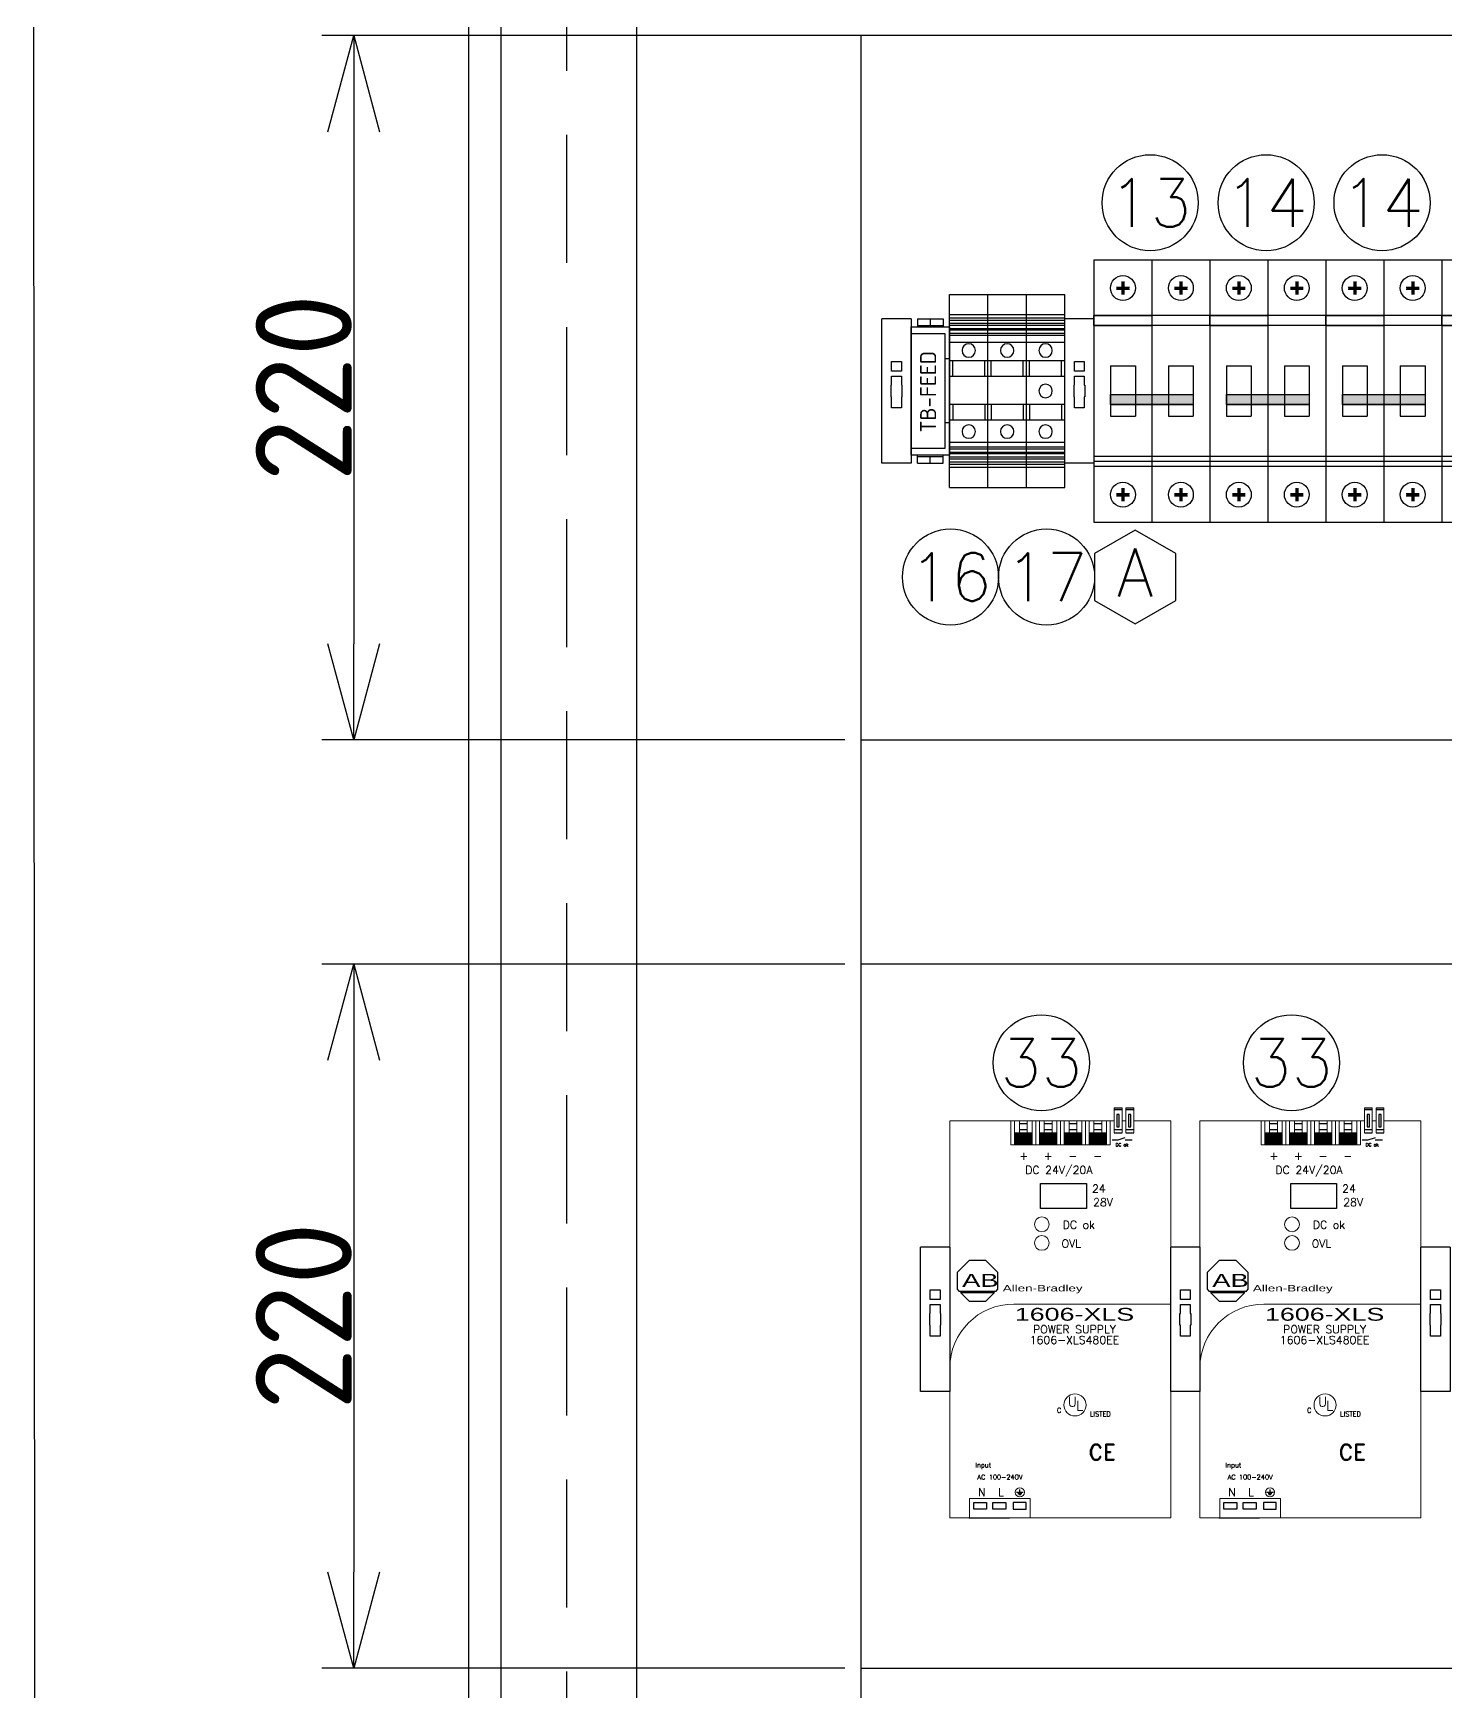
# Model space of a CAD drawing. Header units: inches. Extents: x 564911 to 603980, y 458630 to 507164.
# Drawn here: x 590309 to 590750, y 499424 to 499942 of the extents above; entities that cross this region are included whole.
import ezdxf
from ezdxf.enums import TextEntityAlignment as Align

# ---------------------------------------------------------------- set-up
doc = ezdxf.new("R2010")
doc.units = ezdxf.units.IN
doc.header["$MEASUREMENT"] = 0
doc.linetypes.add('DASHED', pattern=[0.75, 0.5, -0.25])
for name, color, linetype in [('ANN-SMTEXT', 2, 'Continuous'), ('ASHADE', 7, 'Continuous'), ('box', 2, 'Continuous'), ('EQ', 4, 'Continuous'), ('TER', 4, 'Continuous')]:
    doc.layers.add(name, color=color, linetype=linetype)
doc.styles.add('ALLEN', font='swissi.ttf', dxfattribs={"width": 1.5})
doc.styles.add('ISO3098B', font='ISO3098B.shx')
doc.styles.add('R', font='ROMAND')
doc.styles.add('S', font='SIMPLEX.SHX')
doc.dimstyles.new('ISO-25', dxfattribs={"dimtxt": 2.5, "dimasz": 40, "dimexe": 1.25, "dimexo": 5, "dimtad": 1, "dimdec": 4, "dimdsep": 46, "dimlunit": 6, "dimtxsty": 'Standard', "dimcen": 2.5, "dimclrd": 3, "dimclre": 3, "dimadec": 0, "dimazin": 0, "dimtfac": 1, "dimtdec": 4, "dimtmove": 0, "dimatfit": 3, "dimfxl": 0, "dimtolj": 1, "dimtzin": 0, "dimarcsym": 0})

# ---------------------------------------------------------------- blocks, each defined once
blk = doc.blocks.new('_Open30')
at = {"color": 0, "linetype": 'ByBlock', "lineweight": -2}
for p, q in [((-1, 0.268), (0, 0)), ((0, 0), (-1, -0.268)), ((0, 0), (-1, 0))]:
    blk.add_line(p, q, dxfattribs=at)
blk = doc.blocks.new('*D85')
at = {"layer": 'ASHADE', "color": 3, "lineweight": -2}
for p, q in [((590562.65, 499650.88), (590399.25, 499650.88)), ((590409.25, 499620.88), (590409.25, 499460.88)), ((590562.65, 499430.88), (590399.25, 499430.88))]:
    blk.add_line(p, q, dxfattribs=at)
at = {"layer": 'DEFPOINTS', "color": 0}
for p in [(590567.65, 499650.88), (590409.25, 499430.88), (590567.65, 499430.88)]:
    blk.add_point(p, dxfattribs=at)
at = {"layer": 'ASHADE', "color": 3, "lineweight": -2, "xscale": 30, "yscale": 30, "zscale": 30}
for p, rotation in [((590409.25, 499650.88), 90), ((590409.25, 499430.88), 270)]:
    blk.add_blockref('_Open30', p, dxfattribs=dict(at, rotation=rotation))
at = {"layer": 'ASHADE', "color": 0, "insert": (590393.63, 499540.88), "char_height": 30, "attachment_point": 5, "rotation": 90, "style": 'ISO3098B'}
blk.add_mtext('\\A1;220', dxfattribs=at)
blk = doc.blocks.new('S252C10')
for points in [[(21752.31, -6394.65), (21750.61, -6394.65), (21750.61, -6392.95, 0.078836), (21749.97, -6392.95), (21749.97, -6394.65), (21748.28, -6394.65, 0.078836), (21748.28, -6395.29), (21749.97, -6395.29), (21749.97, -6396.98, 0.078836), (21750.61, -6396.98), (21750.61, -6395.29), (21752.31, -6395.29, 0.078836)], [(21770.41, -6394.65), (21768.71, -6394.65), (21768.71, -6392.95, 0.078836), (21768.07, -6392.95), (21768.07, -6394.65), (21766.37, -6394.65, 0.078836), (21766.37, -6395.29), (21768.07, -6395.29), (21768.07, -6396.98, 0.078836), (21768.71, -6396.98), (21768.71, -6395.29), (21770.41, -6395.29, 0.078836)], [(21752.31, -6459.19), (21750.61, -6459.19), (21750.61, -6457.5, 0.078836), (21749.97, -6457.5), (21749.97, -6459.19), (21748.28, -6459.19, 0.078836), (21748.28, -6459.83), (21749.97, -6459.83), (21749.97, -6461.53, 0.078836), (21750.61, -6461.53), (21750.61, -6459.83), (21752.31, -6459.83, 0.078836)], [(21770.41, -6459.19), (21768.71, -6459.19), (21768.71, -6457.5, 0.078836), (21768.07, -6457.5), (21768.07, -6459.19), (21766.37, -6459.19, 0.078836), (21766.37, -6459.83), (21768.07, -6459.83), (21768.07, -6461.53, 0.078836), (21768.71, -6461.53), (21768.71, -6459.83), (21770.41, -6459.83, 0.078836)]]:
    blk.add_hatch(color=4).paths.add_polyline_path(points)
h = blk.add_hatch(color=4)
h.paths.add_polyline_path([(21754.17, -6428.24), (21746.42, -6428.24), (21746.42, -6431.34), (21754.17, -6431.34)])
h.paths.add_polyline_path([(21759.34, -6431.34), (21759.34, -6428.24), (21754.17, -6428.24), (21754.17, -6431.34)])
h.paths.add_polyline_path([(21759.34, -6431.34), (21764.51, -6431.34), (21764.51, -6428.24), (21759.34, -6428.24)])
h.paths.add_polyline_path([(21772.27, -6431.34), (21772.27, -6428.24), (21764.51, -6428.24), (21764.51, -6431.34)])
at = {"color": 4}
for p, q in [((21741.24, -6386.12, -2.03), (21741.24, -6468.12, -2.03)), ((21741.24, -6386.12, -2.03), (21759.34, -6386.12, -2.03)), ((21759.34, -6386.12, -2.03), (21759.34, -6468.12, -2.03)), ((21759.34, -6386.12, -2.03), (21777.44, -6386.12, -2.03)), ((21759.34, -6386.12, -2.03), (21759.34, -6468.12, -2.03)), ((21777.44, -6386.12, -2.03), (21777.44, -6468.12, -2.03)), ((21749.97, -6392.95, -2.03), (21749.97, -6394.65, -2.03)), ((21750.61, -6392.95, -2.03), (21750.61, -6394.65, -2.03)), ((21768.07, -6392.95, -2.03), (21768.07, -6394.65, -2.03)), ((21768.71, -6392.95, -2.03), (21768.71, -6394.65, -2.03)), ((21748.28, -6394.65, -2.03), (21749.97, -6394.65, -2.03)), ((21748.28, -6395.29, -2.03), (21749.97, -6395.29, -2.03)), ((21749.97, -6395.29, -2.03), (21749.97, -6396.98, -2.03)), ((21750.61, -6394.65, -2.03), (21752.31, -6394.65, -2.03)), ((21750.61, -6395.29, -2.03), (21752.31, -6395.29, -2.03)), ((21750.61, -6395.29, -2.03), (21750.61, -6396.98, -2.03)), ((21766.37, -6394.65, -2.03), (21768.07, -6394.65, -2.03)), ((21766.37, -6395.29, -2.03), (21768.07, -6395.29, -2.03)), ((21768.07, -6395.29, -2.03), (21768.07, -6396.98, -2.03)), ((21768.71, -6394.65, -2.03), (21770.41, -6394.65, -2.03)), ((21768.71, -6395.29, -2.03), (21768.71, -6396.98, -2.03)), ((21768.71, -6395.29, -2.03), (21770.41, -6395.29, -2.03)), ((21741.24, -6403.57, -2.03), (21759.34, -6403.57, -2.03)), ((21741.24, -6403.57, -2.03), (21759.34, -6403.57, -2.03)), ((21741.24, -6406.68, -2.03), (21759.34, -6406.68, -2.03)), ((21741.24, -6406.68, -2.03), (21759.34, -6406.68, -2.03)), ((21741.24, -6414.68, -2.03), (21741.24, -6439.57, -2.03)), ((21746.42, -6419.22, -2.03), (21746.42, -6435.02, -2.03)), ((21764.51, -6419.22, -2.03), (21764.51, -6435.02, -2.03)), ((21746.42, -6428.24, -2.03), (21772.27, -6428.24, -2.03)), ((21746.42, -6431.34, -2.03), (21772.27, -6431.34, -2.03)), ((21748.28, -6459.19, -2.03), (21749.97, -6459.19, -2.03)), ((21748.28, -6459.83, -2.03), (21749.97, -6459.83, -2.03)), ((21749.97, -6457.5, -2.03), (21749.97, -6459.19, -2.03)), ((21749.97, -6459.83, -2.03), (21749.97, -6461.53, -2.03)), ((21750.61, -6457.5, -2.03), (21750.61, -6459.19, -2.03)), ((21750.61, -6459.19, -2.03), (21752.31, -6459.19, -2.03)), ((21750.61, -6459.83, -2.03), (21750.61, -6461.53, -2.03)), ((21750.61, -6459.83, -2.03), (21752.31, -6459.83, -2.03)), ((21766.37, -6459.19, -2.03), (21768.07, -6459.19, -2.03)), ((21766.37, -6459.83, -2.03), (21768.07, -6459.83, -2.03)), ((21768.07, -6457.5, -2.03), (21768.07, -6459.19, -2.03)), ((21768.07, -6459.83, -2.03), (21768.07, -6461.53, -2.03)), ((21768.71, -6457.5, -2.03), (21768.71, -6459.19, -2.03)), ((21768.71, -6459.19, -2.03), (21770.41, -6459.19, -2.03)), ((21768.71, -6459.83, -2.03), (21770.41, -6459.83, -2.03)), ((21768.71, -6459.83, -2.03), (21768.71, -6461.53, -2.03)), ((21741.24, -6468.12, -2.03), (21759.34, -6468.12, -2.03)), ((21759.34, -6468.12, -2.03), (21777.44, -6468.12, -2.03))]:
    blk.add_line(p, q, dxfattribs=at)
at = {"color": 4, "elevation": -2.03}
blk.add_lwpolyline([(21741.24, -6403.57), (21759.34, -6403.57), (21759.34, -6406.68), (21741.24, -6406.68), (21741.24, -6403.57)], dxfattribs=at)
blk.add_lwpolyline([(21746.42, -6428.24), (21772.27, -6428.24), (21772.27, -6431.34), (21746.42, -6431.34)], close=True, dxfattribs=at)
at = {"layer": 'EQ', "color": 4}
for p, q in [((21777.44, -6403.57, -2.03), (21741.24, -6403.57, -2.03)), ((21777.44, -6406.68, -2.03), (21741.24, -6406.68, -2.03)), ((21746.42, -6419.22, -2.03), (21754.17, -6419.22, -2.03)), ((21754.17, -6419.22, -2.03), (21754.17, -6435.02, -2.03)), ((21764.51, -6419.22, -2.03), (21772.27, -6419.22, -2.03)), ((21772.27, -6419.22, -2.03), (21772.27, -6435.02, -2.03)), ((21746.42, -6435.02, -2.03), (21754.17, -6435.02, -2.03)), ((21764.51, -6435.02, -2.03), (21772.27, -6435.02, -2.03)), ((21752.04, -6447.57, -2.03), (21741.24, -6447.57, -2.03)), ((21752.04, -6449.12, -2.03), (21741.24, -6449.12, -2.03)), ((21759.34, -6450.67, -2.03), (21741.24, -6450.67, -2.03)), ((21759.34, -6447.57, -2.03), (21752.04, -6447.57, -2.03)), ((21759.34, -6449.12, -2.03), (21752.04, -6449.12, -2.03)), ((21770.14, -6447.57, -2.03), (21759.34, -6447.57, -2.03)), ((21770.14, -6449.12, -2.03), (21759.34, -6449.12, -2.03)), ((21777.44, -6450.67, -2.03), (21759.34, -6450.67, -2.03)), ((21777.44, -6447.57, -2.03), (21770.14, -6447.57, -2.03)), ((21777.44, -6449.12, -2.03), (21770.14, -6449.12, -2.03))]:
    blk.add_line(p, q, dxfattribs=at)
for centre in [(21750.29, -6394.97, -2.03), (21768.39, -6394.97, -2.03), (21750.29, -6459.51, -2.03), (21768.39, -6459.51, -2.03)]:
    blk.add_circle(centre, 3.88, dxfattribs=at)
blk = doc.blocks.new('STOPER')
at = {"color": 0}
for points in [[(22179.34, -20542.87), (22175.95, -20542.87), (22175.95, -20539.79), (22179.34, -20539.79)], [(22179.34, -20539.79), (22179.34, -20539.65), (22183.04, -20539.65), (22183.04, -20539.79)], [(22183.04, -20542.87), (22183.04, -20543.01), (22179.34, -20543.01), (22179.34, -20542.87)], [(22183.04, -20539.79), (22185.81, -20539.79), (22185.81, -20542.87), (22183.04, -20542.87)]]:
    blk.add_lwpolyline(points, dxfattribs=at)
blk.add_lwpolyline([(22187.35, -20539.78), (22190.43, -20539.78), (22190.43, -20542.86), (22187.35, -20542.86)], close=True, dxfattribs=at)
at = {"layer": 'TER', "color": 0}
for p, q in [((22158.68, -20545.88), (22158.68, -20536.78)), ((22158.68, -20536.78), (22203.7, -20536.78)), ((22203.7, -20545.88), (22203.7, -20536.78)), ((22203.7, -20545.88), (22158.68, -20545.88))]:
    blk.add_line(p, q, dxfattribs=at)
blk = doc.blocks.new('1492-j16')
at = {"color": 1}
for p, q in [((9974.38, -4075.26, -1.3), (9974.38, -4087.26, -1.3)), ((9974.38, -4075.26, 0.76), (9974.38, -4087.26, 0.76)), ((9974.38, -4075.26, 0.76), (10034.68, -4075.26, 0.76)), ((9981.68, -4075.26, -2.3), (9981.68, -4087.26, -2.3)), ((9983.36, -4075.26, -2.3), (9983.36, -4087.26, -2.3)), ((9985, -4075.26, -2.3), (9985, -4087.26, -2.3)), ((9986.45, -4075.26, -2.3), (9986.45, -4087.26, -2.3)), ((9987.1, -4075.26, 10.05), (9987.1, -4087.26, 10.05)), ((9988.53, -4075.26, 29.55), (9988.53, -4087.26, 29.55)), ((9988.53, -4075.26, 29.55), (9988.53, -4087.26, 29.55)), ((9995.53, -4075.26, 29.55), (9995.53, -4087.26, 29.55)), ((9995.53, -4075.26, 29.55), (9995.53, -4087.26, 29.55)), ((10000.44, -4076.26, 29.55), (9995.53, -4076.26, 29.55)), ((10000.44, -4075.26, 48.7), (10000.44, -4087.26, 48.7)), ((10009.12, -4075.26, 19.91), (10009.12, -4087.26, 19.91)), ((10009.12, -4076.26, 0.76), (10014.03, -4076.26, 0.76)), ((10014.03, -4075.26, 30.55), (10014.03, -4087.26, 30.55)), ((10014.03, -4075.26, 36.45), (10014.03, -4087.26, 36.45)), ((10019.74, -4075.26, 37.05), (10019.74, -4087.26, 37.05)), ((10019.74, -4075.26, 37.05), (10019.74, -4087.26, 37.05)), ((10021.95, -4075.26, 10.05), (10021.95, -4087.26, 10.05)), ((10022.61, -4075.26, -2.3), (10022.61, -4087.26, -2.3)), ((10024.06, -4075.26, -2.3), (10024.06, -4087.26, -2.3)), ((10025.7, -4075.26, -2.3), (10025.7, -4087.26, -2.3)), ((10027.38, -4075.26, -2.3), (10027.38, -4087.26, -2.3)), ((10034.68, -4075.26, -1.3), (10034.68, -4087.26, -1.3)), ((10034.68, -4075.26, 0.76), (10034.68, -4087.26, 0.76)), ((9974.38, -4087.26, 0.76), (10034.68, -4087.26, 0.76)), ((10000.44, -4086.26, 29.55), (9995.53, -4086.26, 29.55)), ((10009.12, -4086.26, 0.76), (10014.03, -4086.26, 0.76))]:
    blk.add_line(p, q, dxfattribs=at)
at = {"color": 1, "extrusion": (-1, 1.15876e-15, 2.20861e-14)}
for p, q in [((9974.38, -4075.26, -1.3), (9974.38, -4087.26, -1.3)), ((9974.38, -4075.26, 0.76), (9974.38, -4087.26, 0.76)), ((9974.38, -4087.26, 0.76), (9974.38, -4087.26, -1.3)), ((9974.38, -4087.26, -1.3), (9974.38, -4087.26, 0.76)), ((9974.38, -4087.26, 0.76), (9974.38, -4087.26, 2.81)), ((9974.38, -4087.26, 2.81), (9974.38, -4087.26, 0.76))]:
    blk.add_line(p, q, dxfattribs=at)
at = {"color": 1, "extrusion": (-1.1783e-16, 7.87968e-32, -1)}
for p, q in [((9980.69, -4075.26, -2.3), (9980.69, -4087.26, -2.3)), ((9982.37, -4075.26, -2.3), (9982.37, -4087.26, -2.3)), ((9984.01, -4075.26, -2.3), (9984.01, -4087.26, -2.3)), ((9985.45, -4075.26, -2.3), (9985.45, -4087.26, -2.3))]:
    blk.add_line(p, q, dxfattribs=at)
at = {"color": 1, "extrusion": (-1, 1.15876e-15, 1.1783e-16)}
for p, q in [((9987.1, -4075.26, 10.05), (9987.1, -4087.26, 10.05)), ((9987.1, -4075.26, 10.52), (9987.1, -4087.26, 10.52)), ((9977.03, -4087.26, 10.52), (9977.03, -4087.26, 10.05)), ((9977.03, -4087.26, 10.05), (9977.03, -4087.26, 10.52)), ((9977.03, -4087.26, 12.11), (9977.03, -4087.26, 12.58)), ((9977.03, -4087.26, 12.58), (9977.03, -4087.26, 12.11))]:
    blk.add_line(p, q, dxfattribs=at)
at = {"color": 1, "extrusion": (-0.087156, 1.00993e-16, 0.996195)}
blk.add_line((9987.1, -4075.26, 10.52), (9987.1, -4087.26, 10.52), dxfattribs=at)
at = {"color": 1, "extrusion": (-1, 1.15876e-15, 4.30509e-10)}
for p, q in [((10014.03, -4075.26, 30.55), (10014.03, -4087.26, 30.55)), ((10014.03, -4075.26, 36.45), (10014.03, -4087.26, 36.45))]:
    blk.add_line(p, q, dxfattribs=at)
at = {"color": 1, "extrusion": (1, 7.91365e-16, 1.1783e-16)}
for p, q in [((10021.95, -4075.26, 10.05), (10021.95, -4087.26, 10.05)), ((10021.95, -4075.26, 10.52), (10021.95, -4087.26, 10.52))]:
    blk.add_line(p, q, dxfattribs=at)
at = {"color": 1, "extrusion": (0.087156, 6.8972e-17, 0.996195)}
blk.add_line((10021.95, -4075.26, 10.52), (10021.95, -4087.26, 10.52), dxfattribs=at)
at = {"color": 1, "extrusion": (1.1783e-16, 3.55069e-32, -1)}
for p, q in [((10023.6, -4075.26, -2.3), (10023.6, -4087.26, -2.3)), ((10025.05, -4075.26, -2.3), (10025.05, -4087.26, -2.3)), ((10026.69, -4075.26, -2.3), (10026.69, -4087.26, -2.3)), ((10028.37, -4075.26, -2.3), (10028.37, -4087.26, -2.3))]:
    blk.add_line(p, q, dxfattribs=at)
at = {"color": 1, "extrusion": (1, -1.15876e-15, -1.1783e-16)}
for p, q in [((10034.68, -4075.26, -1.3), (10034.68, -4087.26, -1.3)), ((10034.68, -4075.26, 0.76), (10034.68, -4087.26, 0.76))]:
    blk.add_line(p, q, dxfattribs=at)
at = {"color": 1, "extrusion": (-1.15876e-15, -1, 4.93038e-32)}
for p, q in [((9974.38, -4087.26, -1.3), (9974.38, -4087.26, 0.76)), ((9974.38, -4087.26, 0.76), (9974.38, -4087.26, 2.81)), ((9977.03, -4087.26, 10.05), (9977.03, -4087.26, 10.52)), ((9977.03, -4087.26, 12.11), (9977.03, -4087.26, 12.58))]:
    blk.add_line(p, q, dxfattribs=at)
at = {"color": 1, "extrusion": (1.15876e-15, 1, -4.93038e-32)}
for p, q in [((9974.38, -4087.26, 0.76), (9974.38, -4087.26, -1.3)), ((9974.38, -4087.26, 2.81), (9974.38, -4087.26, 0.76)), ((9977.03, -4087.26, 10.52), (9977.03, -4087.26, 10.05)), ((9977.03, -4087.26, 12.58), (9977.03, -4087.26, 12.11))]:
    blk.add_line(p, q, dxfattribs=at)
at = {"color": 1, "extrusion": (-1.1783e-16, 2.22045e-16, -1)}
for centre in [(-9991.84, -4081.26, 5.33), (-10017.18, -4081.26, -0.76)]:
    blk.add_circle(centre, 2.1, dxfattribs=at)
at = {"color": 1, "style": 'ISO3098B'}
for p in [(9977.11, -4081.17, -37.98), (10031.09, -4081.17, -34.92)]:
    blk.add_attdef('1', text='', height=3, dxfattribs=at).set_placement(p, align=Align.MIDDLE_CENTER)
blk = doc.blocks.new('1492-JG16')
at = {"color": 3}
for p, q in [((9974.38, -4095.97, -1.3), (9974.38, -4107.97, -1.3)), ((9974.38, -4095.97, 0.76), (9974.38, -4107.97, 0.76)), ((9974.38, -4095.97, 0.76), (10034.68, -4095.97, 0.76)), ((9981.68, -4095.97, -2.3), (9981.68, -4107.97, -2.3)), ((9983.36, -4095.97, -2.3), (9983.36, -4107.97, -2.3)), ((9985, -4095.97, -2.3), (9985, -4107.97, -2.3)), ((9986.45, -4095.97, -2.3), (9986.45, -4107.97, -2.3)), ((9987.1, -4095.97, 10.05), (9987.1, -4107.97, 10.05)), ((9988.53, -4095.97, 29.55), (9988.53, -4107.97, 29.55)), ((9988.53, -4095.97, 29.55), (9988.53, -4107.97, 29.55)), ((9995.53, -4095.97, 29.55), (9995.53, -4107.97, 29.55)), ((9995.53, -4095.97, 29.55), (9995.53, -4107.97, 29.55)), ((10000.44, -4096.97, 29.55), (9995.53, -4096.97, 29.55)), ((10000.44, -4095.97, 48.7), (10000.44, -4107.97, 48.7)), ((10009.12, -4095.97, 19.91), (10009.12, -4107.97, 19.91)), ((10009.12, -4096.97, 0.76), (10014.03, -4096.97, 0.76)), ((10014.03, -4095.97, 30.55), (10014.03, -4107.97, 30.55)), ((10014.03, -4095.97, 36.45), (10014.03, -4107.97, 36.45)), ((10019.74, -4095.97, 37.05), (10019.74, -4107.97, 37.05)), ((10019.74, -4095.97, 37.05), (10019.74, -4107.97, 37.05)), ((10021.95, -4095.97, 10.05), (10021.95, -4107.97, 10.05)), ((10022.61, -4095.97, -2.3), (10022.61, -4107.97, -2.3)), ((10024.06, -4095.97, -2.3), (10024.06, -4107.97, -2.3)), ((10025.7, -4095.97, -2.3), (10025.7, -4107.97, -2.3)), ((10027.38, -4095.97, -2.3), (10027.38, -4107.97, -2.3)), ((10034.68, -4095.97, -1.3), (10034.68, -4107.97, -1.3)), ((10034.68, -4095.97, 0.76), (10034.68, -4107.97, 0.76)), ((9974.38, -4107.97, 0.76), (10034.68, -4107.97, 0.76)), ((10000.44, -4106.97, 29.55), (9995.53, -4106.97, 29.55)), ((10009.12, -4106.97, 0.76), (10014.03, -4106.97, 0.76))]:
    blk.add_line(p, q, dxfattribs=at)
at = {"color": 3, "extrusion": (-1, 1.15876e-15, 2.20861e-14)}
for p, q in [((9974.38, -4095.97, -1.3), (9974.38, -4107.97, -1.3)), ((9974.38, -4095.97, 0.76), (9974.38, -4107.97, 0.76)), ((9974.38, -4107.97, 0.76), (9974.38, -4107.97, -1.3)), ((9974.38, -4107.97, -1.3), (9974.38, -4107.97, 0.76)), ((9974.38, -4107.97, 0.76), (9974.38, -4107.97, 2.81)), ((9974.38, -4107.97, 2.81), (9974.38, -4107.97, 0.76))]:
    blk.add_line(p, q, dxfattribs=at)
at = {"color": 3, "extrusion": (-1.1783e-16, 7.87968e-32, -1)}
for p, q in [((9980.69, -4095.97, -2.3), (9980.69, -4107.97, -2.3)), ((9982.37, -4095.97, -2.3), (9982.37, -4107.97, -2.3)), ((9984.01, -4095.97, -2.3), (9984.01, -4107.97, -2.3)), ((9985.45, -4095.97, -2.3), (9985.45, -4107.97, -2.3))]:
    blk.add_line(p, q, dxfattribs=at)
at = {"color": 3, "extrusion": (-1, 1.15876e-15, 1.1783e-16)}
for p, q in [((9987.1, -4095.97, 10.05), (9987.1, -4107.97, 10.05)), ((9987.1, -4095.97, 10.52), (9987.1, -4107.97, 10.52)), ((9977.03, -4107.97, 10.52), (9977.03, -4107.97, 10.05)), ((9977.03, -4107.97, 10.05), (9977.03, -4107.97, 10.52)), ((9977.03, -4107.97, 12.11), (9977.03, -4107.97, 12.58)), ((9977.03, -4107.97, 12.58), (9977.03, -4107.97, 12.11))]:
    blk.add_line(p, q, dxfattribs=at)
at = {"color": 3, "extrusion": (-0.087156, 1.00993e-16, 0.996195)}
blk.add_line((9987.1, -4095.97, 10.52), (9987.1, -4107.97, 10.52), dxfattribs=at)
at = {"color": 3, "extrusion": (-1, 1.15876e-15, 4.30509e-10)}
for p, q in [((10014.03, -4095.97, 30.55), (10014.03, -4107.97, 30.55)), ((10014.03, -4095.97, 36.45), (10014.03, -4107.97, 36.45))]:
    blk.add_line(p, q, dxfattribs=at)
at = {"color": 3, "extrusion": (1, 7.91365e-16, 1.1783e-16)}
for p, q in [((10021.95, -4095.97, 10.05), (10021.95, -4107.97, 10.05)), ((10021.95, -4095.97, 10.52), (10021.95, -4107.97, 10.52))]:
    blk.add_line(p, q, dxfattribs=at)
at = {"color": 3, "extrusion": (0.087156, 6.8972e-17, 0.996195)}
blk.add_line((10021.95, -4095.97, 10.52), (10021.95, -4107.97, 10.52), dxfattribs=at)
at = {"color": 3, "extrusion": (1.1783e-16, 3.55069e-32, -1)}
for p, q in [((10023.6, -4095.97, -2.3), (10023.6, -4107.97, -2.3)), ((10025.05, -4095.97, -2.3), (10025.05, -4107.97, -2.3)), ((10026.69, -4095.97, -2.3), (10026.69, -4107.97, -2.3)), ((10028.37, -4095.97, -2.3), (10028.37, -4107.97, -2.3))]:
    blk.add_line(p, q, dxfattribs=at)
at = {"color": 3, "extrusion": (1, -1.15876e-15, -1.1783e-16)}
for p, q in [((10034.68, -4095.97, -1.3), (10034.68, -4107.97, -1.3)), ((10034.68, -4095.97, 0.76), (10034.68, -4107.97, 0.76))]:
    blk.add_line(p, q, dxfattribs=at)
at = {"color": 3, "extrusion": (-1.15876e-15, -1, 4.93038e-32)}
for p, q in [((9974.38, -4107.97, -1.3), (9974.38, -4107.97, 0.76)), ((9974.38, -4107.97, 0.76), (9974.38, -4107.97, 2.81)), ((9977.03, -4107.97, 10.05), (9977.03, -4107.97, 10.52)), ((9977.03, -4107.97, 12.11), (9977.03, -4107.97, 12.58))]:
    blk.add_line(p, q, dxfattribs=at)
at = {"color": 3, "extrusion": (1.15876e-15, 1, -4.93038e-32)}
for p, q in [((9974.38, -4107.97, 0.76), (9974.38, -4107.97, -1.3)), ((9974.38, -4107.97, 2.81), (9974.38, -4107.97, 0.76)), ((9977.03, -4107.97, 10.52), (9977.03, -4107.97, 10.05)), ((9977.03, -4107.97, 12.58), (9977.03, -4107.97, 12.11))]:
    blk.add_line(p, q, dxfattribs=at)
at = {"color": 3, "extrusion": (-1.1783e-16, 2.22045e-16, -1)}
for centre in [(-9991.84, -4101.97, 5.33), (-10004.53, -4101.97, -0.76), (-10017.18, -4101.97, -0.76)]:
    blk.add_circle(centre, 2.1, dxfattribs=at)
at = {"color": 3, "style": 'ISO3098B'}
for p in [(9977.11, -4101.89, -37.98), (10031.09, -4101.89, -34.92)]:
    blk.add_attdef('1', text='', height=3, dxfattribs=at).set_placement(p, align=Align.MIDDLE_CENTER)
blk = doc.blocks.new('AB1492-GM35')
at = {"color": 4}
for p, q in [((5057.57, 1338.74), (5069.57, 1338.74)), ((5057.57, 1298.74), (5057.57, 1338.74)), ((5059.57, 1341.24), (5067.57, 1341.24)), ((5059.57, 1341.24), (5059.57, 1338.74)), ((5059.57, 1339.24), (5067.57, 1339.24)), ((5063.57, 1341.24), (5063.57, 1339.24)), ((5067.57, 1341.24), (5067.57, 1338.74)), ((5069.57, 1338.74), (5069.57, 1298.74)), ((5057.57, 1336.74), (5068.07, 1336.74)), ((5068.07, 1336.74), (5068.07, 1328.74)), ((5069.57, 1328.74), (5068.07, 1328.74)), ((5068.07, 1328.74), (5068.07, 1308.74)), ((5068.07, 1308.74), (5068.07, 1300.74)), ((5069.57, 1308.74), (5068.07, 1308.74)), ((5068.07, 1300.74), (5057.57, 1300.74)), ((5069.57, 1298.74), (5057.57, 1298.74)), ((5059.57, 1296.24), (5059.57, 1298.74)), ((5059.57, 1298.24), (5067.57, 1298.24)), ((5059.57, 1296.24), (5067.57, 1296.24)), ((5063.57, 1296.24), (5063.57, 1298.24)), ((5067.57, 1296.24), (5067.57, 1298.74))]:
    blk.add_line(p, q, dxfattribs=at)
at = {"style": 'ISO3098B'}
for tag, p in [('A', (5060.59, 1318.74)), ('B', (5064.59, 1318.74))]:
    blk.add_attdef(tag, text='', height=3, rotation=90, dxfattribs=at).set_placement(p, align=Align.MIDDLE_CENTER)
blk = doc.blocks.new('A$C67844AE1')
at = {"lineweight": 20}
for p, q in [((51.37, 128.02, -8.64), (51.37, 120.27, -8.64)), ((53.83, 128.02, -8.64), (53.83, 120.27, -8.64)), ((55, 128.02, -8.64), (55, 120.27, -8.64)), ((57.45, 128.02, -8.64), (57.45, 120.27, -8.64)), ((0, 124, -8.64), (51.37, 124, -8.64)), ((0, 124, -8.64), (0, 0, -8.64)), ((19.11, 124, -8.64), (19.11, 116.53, -8.64)), ((19.11, 124, -8.64), (48.4, 124, -8.64)), ((20.26, 124, -8.64), (20.26, 116.53, -8.64)), ((21.76, 124, -8.64), (21.76, 120.27, -8.64)), ((24.22, 124, -8.64), (24.22, 120.27, -8.64)), ((25.72, 124, -8.64), (25.72, 116.53, -8.64)), ((26.87, 124, -8.64), (26.87, 116.53, -8.64)), ((28.01, 124, -8.64), (28.01, 116.53, -8.64)), ((29.51, 124, -8.64), (29.51, 120.27, -8.64)), ((31.97, 124, -8.64), (31.97, 120.27, -8.64)), ((33.47, 124, -8.64), (33.47, 116.53, -8.64)), ((34.62, 124, -8.64), (34.62, 116.53, -8.64)), ((35.76, 124, -8.64), (35.76, 116.53, -8.64)), ((37.26, 124, -8.64), (37.26, 120.27, -8.64)), ((39.72, 124, -8.64), (39.72, 120.27, -8.64)), ((41.22, 124, -8.64), (41.22, 116.53, -8.64)), ((42.37, 124, -8.64), (42.37, 116.53, -8.64)), ((43.52, 124, -8.64), (43.52, 116.53, -8.64)), ((45.02, 124, -8.64), (45.02, 120.27, -8.64)), ((47.47, 124, -8.64), (47.47, 120.27, -8.64)), ((48.97, 124, -8.64), (48.97, 116.53, -8.64)), ((50.12, 124, -8.64), (50.12, 116.53, -8.64)), ((53.83, 124, -8.64), (55, 124, -8.64)), ((57.45, 124, -8.64), (69.01, 124, -8.64)), ((69.01, 124, -8.64), (69.01, 0, -8.64)), ((19.11, 116.53, -8.64), (50.12, 116.53, -8.64)), ((20, 66.77, -8.64), (69.01, 66.77, -8.64)), ((6.22, 5.98, -8.64), (25.12, 5.98, -8.64)), ((6.22, 5.98, -8.64), (6.22, 0, -8.64)), ((25.12, 5.98, -8.64), (25.12, 0, -8.64)), ((0, 0, -8.64), (69.01, 0, -8.64))]:
    blk.add_line(p, q, dxfattribs=at)
at = {"color": 0}
for p, q in [((51.37, 128.02, -8.64), (53.83, 128.02, -8.64)), ((51.37, 127.56, -8.64), (53.83, 127.56, -8.64)), ((55, 128.02, -8.64), (57.45, 128.02, -8.64)), ((55, 127.56, -8.64), (57.45, 127.56, -8.64)), ((20.26, 120.27, -8.64), (25.72, 120.27, -8.64)), ((20.26, 119.89, -8.64), (25.72, 119.89, -8.64)), ((20.26, 119.52, -8.64), (25.72, 119.52, -8.64)), ((21.76, 123.13, -8.64), (24.22, 123.13, -8.64)), ((21.76, 121.34, -8.64), (24.22, 121.34, -8.64)), ((28.01, 120.27, -8.64), (33.47, 120.27, -8.64)), ((28.01, 119.89, -8.64), (33.47, 119.89, -8.64)), ((28.01, 119.52, -8.64), (33.47, 119.52, -8.64)), ((29.51, 123.13, -8.64), (31.97, 123.13, -8.64)), ((29.51, 121.34, -8.64), (31.97, 121.34, -8.64)), ((35.76, 120.27, -8.64), (41.22, 120.27, -8.64)), ((35.76, 119.89, -8.64), (41.22, 119.89, -8.64)), ((35.76, 119.52, -8.64), (41.22, 119.52, -8.64)), ((37.26, 123.13, -8.64), (39.72, 123.13, -8.64)), ((37.26, 121.34, -8.64), (39.72, 121.34, -8.64)), ((43.52, 120.27, -8.64), (48.97, 120.27, -8.64)), ((43.52, 119.89, -8.64), (48.97, 119.89, -8.64)), ((43.52, 119.52, -8.64), (48.97, 119.52, -8.64)), ((45.02, 123.13, -8.64), (47.47, 123.13, -8.64)), ((45.02, 121.34, -8.64), (47.47, 121.34, -8.64)), ((51.37, 121.34, -8.64), (53.83, 121.34, -8.64)), ((51.37, 120.27, -8.64), (53.83, 120.27, -8.64)), ((55, 121.34, -8.64), (57.45, 121.34, -8.64)), ((55, 120.27, -8.64), (57.45, 120.27, -8.64)), ((20.26, 119.14, -8.64), (25.72, 119.14, -8.64)), ((20.26, 118.77, -8.64), (25.72, 118.77, -8.64)), ((20.26, 118.39, -8.64), (25.72, 118.39, -8.64)), ((20.26, 118.02, -8.64), (25.72, 118.02, -8.64)), ((20.26, 117.64, -8.64), (25.72, 117.64, -8.64)), ((20.26, 117.27, -8.64), (25.72, 117.27, -8.64)), ((20.26, 116.89, -8.64), (25.72, 116.89, -8.64)), ((28.01, 119.14, -8.64), (33.47, 119.14, -8.64)), ((28.01, 118.77, -8.64), (33.47, 118.77, -8.64)), ((28.01, 118.39, -8.64), (33.47, 118.39, -8.64)), ((28.01, 118.02, -8.64), (33.47, 118.02, -8.64)), ((28.01, 117.64, -8.64), (33.47, 117.64, -8.64)), ((28.01, 117.27, -8.64), (33.47, 117.27, -8.64)), ((28.01, 116.89, -8.64), (33.47, 116.89, -8.64)), ((35.76, 119.14, -8.64), (41.22, 119.14, -8.64)), ((35.76, 118.77, -8.64), (41.22, 118.77, -8.64)), ((35.76, 118.39, -8.64), (41.22, 118.39, -8.64)), ((35.76, 118.02, -8.64), (41.22, 118.02, -8.64)), ((35.76, 117.64, -8.64), (41.22, 117.64, -8.64)), ((35.76, 117.27, -8.64), (41.22, 117.27, -8.64)), ((35.76, 116.89, -8.64), (41.22, 116.89, -8.64)), ((43.52, 119.14, -8.64), (48.97, 119.14, -8.64)), ((43.52, 118.77, -8.64), (48.97, 118.77, -8.64)), ((43.52, 118.39, -8.64), (48.97, 118.39, -8.64)), ((43.52, 118.02, -8.64), (48.97, 118.02, -8.64)), ((43.52, 117.64, -8.64), (48.97, 117.64, -8.64)), ((43.52, 117.27, -8.64), (48.97, 117.27, -8.64)), ((43.52, 116.89, -8.64), (48.97, 116.89, -8.64)), ((50.68, 118.07, -8.64), (52.57, 118.07, -8.64)), ((52.57, 118.07, -8.64), (54.8, 118.83, -8.64)), ((54.74, 118.07, -8.64), (56.99, 118.07, -8.64))]:
    blk.add_line(p, q, dxfattribs=at)
for p, q in [((2.84, 70.84, -8.64), (14.51, 70.84, -8.64)), ((3.33, 70.35, -8.64), (14.01, 70.35, -8.64)), ((20.83, 7.97, -8.64), (22.96, 7.97, -8.64)), ((21.29, 7.63, -8.64), (22.47, 7.63, -8.64)), ((21.55, 7.26, -8.64), (22.17, 7.26, -8.64)), ((21.89, 7.97, -8.64), (21.89, 8.8, -8.64)), ((5.93, 0, -8.64), (18.63, 0, -8.64))]:
    blk.add_line(p, q)
at = {"color": 0, "elevation": -8.64}
for points in [[(52.2, 122.18), (52.95, 122.18), (52.95, 125.94), (52.2, 125.94)], [(55.83, 122.18), (56.58, 122.18), (56.58, 125.94), (55.83, 125.94)], [(28.39, 104.39), (42.69, 104.39), (42.69, 96.61), (28.39, 96.61)], [(7.48, 4.83), (11.51, 4.83), (11.51, 2.68), (7.48, 2.68)], [(13.5, 4.83), (17.53, 4.83), (17.53, 2.68), (13.5, 2.68)], [(23.86, 4.83), (19.84, 4.83), (19.84, 2.68), (23.86, 2.68)]]:
    blk.add_lwpolyline(points, close=True, dxfattribs=at)
at = {"elevation": -8.64}
for points in [[(14.51, 70.84), (15.05, 71.38), (15.05, 76.66), (11.31, 80.4), (6.03, 80.4), (2.3, 76.66), (2.3, 71.38), (2.84, 70.84)], [(3.33, 70.35), (6.03, 67.65), (11.31, 67.65), (14.01, 70.35)]]:
    blk.add_lwpolyline(points, dxfattribs=at)
at = {"lineweight": 20}
for centre, radius in [((28.76, 91.67, -8.64), 2.3), ((28.76, 85.87, -8.64), 2.3), ((39.1, 35.27, -8.64), 3.45), ((21.89, 7.97, -8.64), 1.44)]:
    blk.add_circle(centre, radius, dxfattribs=at)
blk.add_arc((20, 46.77, -8.64), 20, 90, 180, dxfattribs=at)
at = {"style": 'R'}
for s, height, p in [('DC ok', 1, (53.81, 116.52, -8.64)), ('+', 2.5, (23.12, 113.09, -8.64)), ('DC 24V/20A', 2.5, (34.08, 108.65, -8.64)), ('+', 2.5, (30.74, 113.09, -8.64)), ('-', 2.5, (38.42, 113.09, -8.64)), ('-', 2.5, (46.21, 113.09, -8.64)), ('24', 2.5, (46.55, 102.82, -8.64)), ('28V', 2.5, (47.87, 98.57, -8.64)), ('DC ok', 2.5, (40.3, 91.54, -8.64)), ('OVL', 2.5, (37.96, 85.64, -8.64)), ('POWER SUPPLY', 2.5, (38.95, 58.88, -8.64)), ('1606-XLS480EE', 2.5, (38.95, 55.54, -8.64)), ('U', 3, (38.3, 36.24, -8.64)), ('L', 3, (40.55, 35, -8.64)), ('C', 1.5, (34.14, 33.57, -8.64)), ('LISTED', 1.5, (47.04, 32.42, -8.64)), ('CE', 5, (47.64, 20.49, -8.64)), ('Input', 1.5, (10.47, 16.47, -8.64)), ('AC 100-240V', 1.5, (15.69, 12.72, -8.64)), ('N', 2.5, (10.02, 8.02, -8.64)), ('L', 2.5, (15.97, 8.02, -8.64))]:
    blk.add_text(s, height=height, dxfattribs=at).set_placement(p, align=Align.MIDDLE_CENTER)
at = {"style": 'ALLEN', "width": 1.5}
for s, height, p in [('AB', 4.062, (9.56, 74.18, -8.64)), ('Allen-Bradley', 2, (29.02, 71.72, -8.64)), ('1606-XLS', 4, (38.95, 63.57, -8.64))]:
    blk.add_text(s, height=height, dxfattribs=at).set_placement(p, align=Align.MIDDLE_CENTER)
blk = doc.blocks.new('*D82')
at = {"layer": 'ASHADE', "color": 3, "lineweight": -2}
for p, q in [((590562.65, 499940.88), (590399.25, 499940.88)), ((590409.25, 499910.88), (590409.25, 499750.88)), ((590562.65, 499720.88), (590399.25, 499720.88))]:
    blk.add_line(p, q, dxfattribs=at)
at = {"layer": 'DEFPOINTS', "color": 0}
for p in [(590567.65, 499940.88), (590409.25, 499720.88), (590567.65, 499720.88)]:
    blk.add_point(p, dxfattribs=at)
at = {"layer": 'ASHADE', "color": 3, "lineweight": -2, "xscale": 30, "yscale": 30, "zscale": 30}
for p, rotation in [((590409.25, 499940.88), 90), ((590409.25, 499720.88), 270)]:
    blk.add_blockref('_Open30', p, dxfattribs=dict(at, rotation=rotation))
at = {"layer": 'ASHADE', "color": 0, "insert": (590393.63, 499830.88), "char_height": 30, "attachment_point": 5, "rotation": 90, "style": 'ISO3098B'}
blk.add_mtext('\\A1;220', dxfattribs=at)

msp = doc.modelspace()

# ---------------------------------------------------------------- linework, layer by layer
at = {"color": 2, "linetype": 'DASHED', "ltscale": 80}
msp.add_line((590475.81905, 497829.86386), (590475.81905, 500367.90852), dxfattribs=at)
at = {"color": 2}
msp.add_line((590309.17122, 500151.60525), (590309.63268, 499223.83601), dxfattribs=at)
msp.add_line((590445.15108, 498090.88081), (590445.15108, 500090.88081))
at = {"color": 6}
msp.add_lwpolyline([(591392.65108, 498140.88081), (590497.65108, 498140.88081), (590497.65108, 500040.88081), (591392.65108, 500040.88081)], close=True, dxfattribs=at)
at = {"color": 1}
msp.add_lwpolyline([(590653.2587, 499786.39739), (590640.5917, 499779.08409), (590640.5917, 499764.45749), (590653.2587, 499757.14419), (590665.9257, 499764.45749), (590665.9257, 499779.08409)], close=True, dxfattribs=at)
at = {"color": 3}
for centre in [(590657.95616, 499888.67601), (590694.15092, 499888.67601), (590730.34569, 499888.67601), (590595.5917, 499771.77079), (590625.5917, 499771.77079), (590623.95761, 499620.01858, 8.63599), (590702.06722, 499620.01856, 8.63599)]:
    msp.add_circle(centre, 15, dxfattribs=at)
at = {"layer": 'ASHADE', "color": 7}
msp.add_line((590455.15108, 500090.88081), (590455.15108, 498115.88081), dxfattribs=at)
at = {"layer": 'ASHADE', "color": 0}
msp.add_line((591392.65108, 499940.88081), (590497.65108, 499940.88081), dxfattribs=at)
at = {"layer": 'box', "color": 0}
for p, q in [((590567.65108, 499940.88081), (590567.65107, 498270.88081, -0.33131)), ((590567.65108, 499720.88081), (591322.65108, 499720.88081)), ((590567.65108, 499650.88081), (591322.65108, 499650.88081)), ((590567.65108, 499430.88081), (591322.65108, 499430.88081))]:
    msp.add_line(p, q, dxfattribs=at)

# ---------------------------------------------------------------- block references
at = {"color": 0}
for p in [(568899.14485, 506257.00293, 2.032), (568935.33962, 506257.00293, 2.032), (568971.53439, 506257.00293, 2.032), (569007.72915, 506257.00293, 2.032)]:
    msp.add_blockref('S252C10', p, dxfattribs=at)
at = {"color": 0, "rotation": 90}
for p in [(570037.41327, 477648.69187), (570094.51327, 477648.69187), (570049.48515, 477358.69187), (570127.59476, 477358.69185), (570205.70437, 477358.69183)]:
    msp.add_blockref('STOPER', p, dxfattribs=at)
ref = msp.add_blockref('AB1492-GM35', (585525.71794, 498511.14168))
ref.add_attrib('1', 'TB-FEED', dxfattribs={"height": 5, "rotation": 90, "style": 'ISO3098B'}).set_placement((590588.61794, 499829.62119), align=Align.MIDDLE_CENTER)
for p in [(590595.36153, 499477.88131, 8.63599), (590673.47114, 499477.88129, 8.63599)]:
    msp.add_blockref('A$C67844AE1', p)
at = {"layer": 'ASHADE', "color": 1, "rotation": 90}
for p in [(586520.03351, 489825.35083, -0.7577), (586532.03351, 489825.35083, -0.7577)]:
    msp.add_blockref('1492-j16', p, dxfattribs=at)
at = {"layer": 'ASHADE', "color": 3, "rotation": 90}
msp.add_blockref('1492-JG16', (586523.32042, 489825.35083, -0.7577), dxfattribs=at)

# ---------------------------------------------------------------- texts
at = {"color": 3, "style": 'S'}
for s, p in [('13', (590657.95616, 499888.67601)), ('14', (590694.15092, 499888.67601)), ('14', (590730.34569, 499888.67601)), ('16', (590595.5917, 499771.77079)), ('17', (590625.5917, 499771.77079)), ('33', (590623.95761, 499620.01858, 8.63599)), ('33', (590702.06722, 499620.01856, 8.63599))]:
    msp.add_text(s, height=15, dxfattribs=at).set_placement(p, align=Align.MIDDLE_CENTER)
at = {"layer": 'ANN-SMTEXT', "color": 1, "style": 'S'}
msp.add_text('A', height=15, dxfattribs=at).set_placement((590653.2587, 499773.22585), align=Align.MIDDLE_CENTER)

# ---------------------------------------------------------------- dimensions: what is measured, and where the dimension line sits
at = {"layer": 'ASHADE', "color": 7}
for base, p1, p2, picture, middle in [((590409.25117, 499720.88081), (590567.65108, 499940.88081), (590567.65108, 499720.88081), '*D82', (590393.62617, 499830.88081)), ((590409.25117, 499430.88081), (590567.65108, 499650.88081), (590567.65108, 499430.88081), '*D85', (590393.62617, 499540.88081))]:
    dim = msp.add_linear_dim(base=base, p1=p1, p2=p2, angle=90, dimstyle='ISO-25', override={"dimtxt": 30, "dimasz": 30, "dimexe": 10, "dimtxsty": 'ISO3098B', "dimblk1": 'Open30', "dimblk2": 'Open30', "dimsah": 1}, dxfattribs=at)
    dim.commit()
    dim.dimension.update_dxf_attribs({"geometry": picture, "text_midpoint": middle})

doc.saveas('drawing.dxf')
